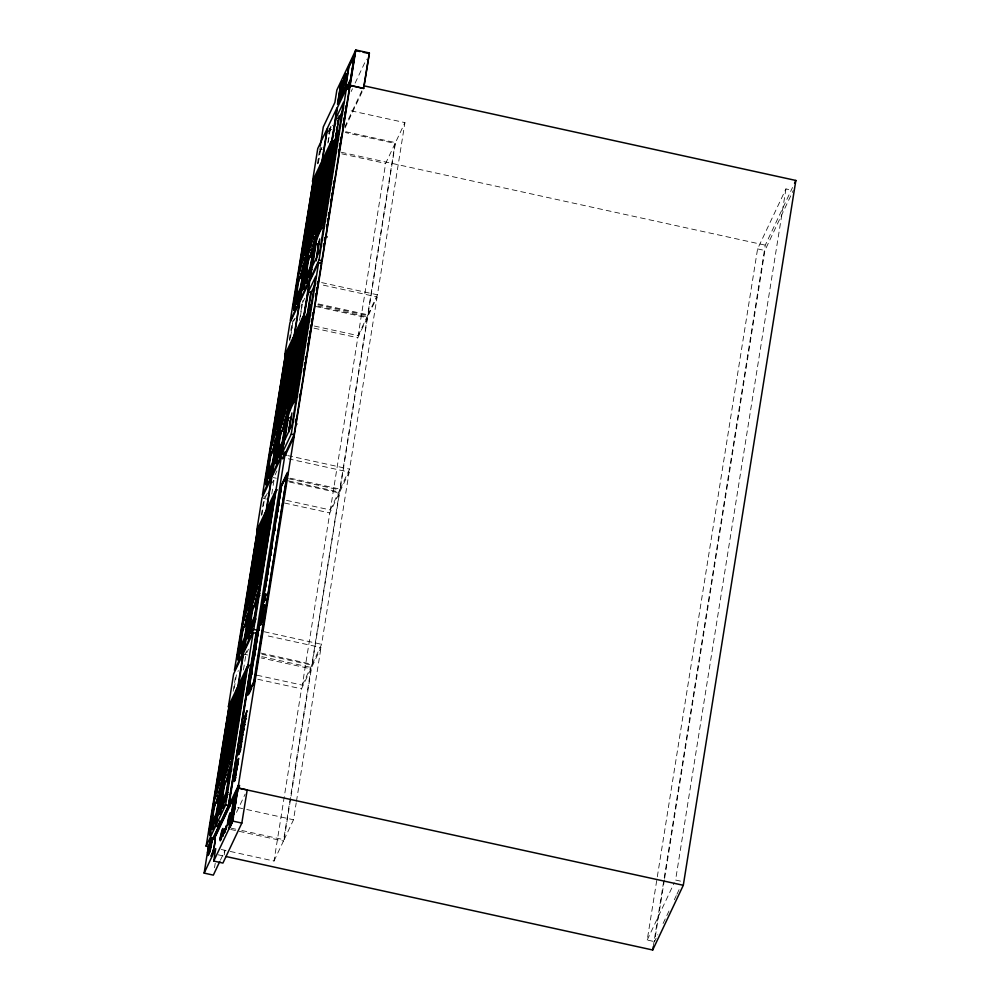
<?xml version="1.0" encoding="UTF-8"?>
<svg xmlns="http://www.w3.org/2000/svg" width="1000" height="1000" viewBox="0 0 1000 1000"><rect width="100%" height="100%" fill="white"/><g stroke="black" fill="none" stroke-linecap="round" stroke-linejoin="round"><path stroke-width="0.75" stroke-dasharray="5 3.75" d="M327.663 236.188L327.45 237.5M233.188 691.237L235.9 674.275M261.262 515.45L264.212 496.95M289.337 339.663L290.562 331.95M290.812 330.4L291.8 324.237M317.413 163.863L319.375 151.525M234.25 688.413L236.45 674.575L238.35 670.575M261.975 514.775L264.425 499.4L267.7 492.5M289.775 340.737L292.975 320.7M318.075 163.475L320.538 148.05M290.538 337.337L292.75 323.5L295.262 318.175M318.375 163.025L320.588 149.188M319.625 149.987L320.675 150.213L321.05 147.838L320 147.613M243.45 669.95L245.912 654.575L248.45 649.2M271.775 494.062L274.225 478.688L272.262 482.825M299.5 320.412L302.2 303.5L300.938 306.175M327.825 143.025L330.037 129.188M300.375 316.525L302.337 304.225M328.212 142.2L330.425 128.363M214.513 867.75L215.212 863.325M224.25 854.788L224.913 850.638L220.975 849.775M230.263 851.45L274 861.025L301.5 688.838L310.963 668.825L261.188 657.925M257.062 675.225L302.325 685.138L329.812 512.938L339.275 492.938L289.5 482.025M286.55 500.375L330.3 509.95L357.788 337.762L367.25 317.75L315.963 306.525M314.387 326.05L358.137 335.637L385.625 163.438L395.087 143.438L345.312 132.537M274 861.025L283.463 841.025L310.963 668.825M302.325 685.138L311.775 665.138L339.275 492.938M330.3 509.95L339.75 489.95L367.25 317.75M358.137 335.637L367.587 315.637L395.087 143.438M241.825 830.5L284.062 839.762L311.562 667.562L321.012 647.562L265.2 635.337M260.875 653.075L312.162 664.312L339.663 492.113L349.113 472.113L285.763 458.237M290.363 478.225L340.138 489.137L367.638 316.938L377.088 296.938L319.775 284.375M318.2 303.913L367.975 314.812L395.475 142.625L404.925 122.613L349.113 110.388M284.062 839.762L293.512 819.762L296.212 802.85M296.462 801.312L321.012 647.562M312.162 664.312L321.613 644.312L349.113 472.113M340.138 489.137L349.588 469.137L377.088 296.938M367.975 314.812L377.425 294.812L404.925 122.613M653.062 941.3L647.212 940.025L657.075 878.325M657.312 876.775L757.588 248.9L785.938 188.912L791.775 190.2M653.2 946.912L765.263 245.162L792.525 187.475M664.375 879.912L654.513 941.625L657.812 934.65M664.613 878.375L764.887 250.5L793.238 190.512M785.938 188.912L675.575 880.037L681.413 881.325M297.538 424.363L297.712 423.65M328.537 131.15L332.113 123.575M328.938 131.163L332.225 124.213M328.775 131.85L332.312 124.362M320.675 150.213L321.987 147.438M328.562 133.537L332.5 125.2M351.125 91.575L352.463 88.763M355.125 83.125L366.45 59.175M344.762 126.962L362.512 89.438M345.05 127.95L362.788 90.425M293.087 321.388L294.35 318.712M302.538 301.388L302.925 300.562M302.587 302.688L305.113 297.35M264.913 496.425L265.25 495.7M275.087 474.888L276.975 470.887M244.762 655.025L246.725 650.888M236.513 812.4L245.138 794.163M220.413 860.163L224.913 850.638M647.212 940.025L674.25 882.837M663.088 923.487L669.025 910.938M674.3 899.775L676.275 895.588M676.938 894.2L680.238 887.225M345.7 131.713L395.475 142.625M328.713 128.9L331.737 129.562M341.225 152.262L765.263 245.162M319.262 148.9L322.275 149.562M341.887 153.85L385.625 163.438M757.588 248.9L764.887 250.5M321.613 282.587L377.425 294.812M317.812 304.725L367.587 315.637M317.863 306.038L367.638 316.938M314.05 328.175L357.788 337.762M287.75 455.588L349.588 469.137M288.463 478.713L339.75 489.95M273.288 477.575L276.312 478.237M288.375 480.887L339.663 492.113M263.45 498.4L266.462 499.062M284.562 503.025L329.812 512.938M264.3 631.763L321.613 644.312M262 654.225L311.775 665.138M261.788 656.65L311.562 667.562M244.587 654.287L247.613 654.95M257.762 679.25L301.5 688.838M237.7 807.525L245.25 809.188M246.75 809.513L293.512 819.762M231.262 828.188L235.787 829.188M230.662 829.463L283.463 841.025M221.213 849.463L228.75 851.112M218.162 854.8L224.25 856.137"/><path stroke-width="1.5" d="M231.812 820.225L231.663 821.1L232.037 818.337M233.325 810.763L232.963 812.025L233.075 810.938M240.162 647.625L243.025 629L248.7 617.425M249.288 632.4L249.525 633.125M221.213 807.487L221.35 808.625L226.225 798.512M295.287 303.363L295.5 304.438M250.062 625.85L250.15 627.238L249.513 625.737L252.325 608.062L248.15 632.9L254.163 620.262L258.387 595.225L259.625 595.487M234.363 803.637C235.225 798.713 234.737 802.775 234.562 801.5M268.2 471.488L271 453.825L276.675 442.238M237.775 761.787L237.712 762.513L238.663 758.4L237.4 761.513L237.9 760.45M214.163 804.775L211.438 823.825L216.188 813.562L220.238 791.938L216.112 816.587L210.062 829.625L213.412 806.363L214.163 804.775L215.4 805.05M220.387 793.312L214.713 804.9L211.7 823.462M243.713 629.15L242.475 628.888L241.725 630.462L238.312 653.725L244.325 641.075L248.55 616.038L249.775 616.312M242.475 628.888L239.75 647.938L244.5 637.675L248.55 616.038M270.45 453.7L267.725 472.75L272.475 462.488L276.525 440.863L272.413 465.513L266.35 478.55L269.7 455.288L270.45 453.7L271.688 453.975L274.7 447.6M298.288 279.387L295.562 298.438L300.312 288.175L304.363 266.537L300.25 291.188L294.125 304.225L297.538 280.963L298.288 279.387L299.525 279.65M303.712 267.9L298.837 279.5L296.012 298.463M225.45 783.775L224.225 783.5L221.438 802.55L226.025 793L229.65 772.025L230.287 770.662L231.525 770.938M224.925 782.025L221.75 802.188M250.113 625.438L252.862 608.188L258.538 596.6M286.363 420.037L282.25 444.688L276.125 457.725L279.55 434.462L280.3 432.887L277.575 451.938L282.425 441.275L285.725 421.4L286.363 420.037L287.6 420.312M286.512 421.425L280.837 433L277.825 451.575M305.45 275.375L305.413 277.613L310.05 267.725L314.2 245.725L310.087 270.375L303.962 283.4L308.137 258.562L305.663 277.25M234.462 802.125L234.2 803.438L235.037 799.163M345.8 75L344.162 78.225L341.337 96.037L343.325 91.562M209.15 846.825L206.125 846.162L229.288 705.037L209.237 830.588A5.475 0.625 -77.6 0 0 209.537 833.162L210.775 833.438M228.45 706.375L233.625 673.962L243.088 653.962L237.913 686.375L228.45 706.375L229.688 706.637M237.85 657.262A5.475 0.625 -77.6 0 1 237.55 654.688L257.6 529.138L234.438 670.263L243.9 650.263L266.112 511.138L244.9 640.125L243.625 645.05L237.85 657.262L239.088 657.537M256.762 530.475L261.938 498.062L271.4 478.062L266.225 510.475L256.762 530.475L258 530.75M265.825 482.088A5.475 0.625 -77.6 0 1 265.525 479.513L285.575 353.963L262.413 495.087L271.875 475.087L294.088 335.95L272.875 464.95L271.6 469.875L265.825 482.088L267.062 482.362M284.738 355.3L289.913 322.887L299.375 302.887L294.2 335.3L284.738 355.3L285.975 355.562M293.663 307.775A5.475 0.625 -77.6 0 1 293.363 305.188L313.412 179.638L290.25 320.763L299.713 300.763L321.925 161.637L300.712 290.637L299.438 295.55L293.663 307.775L294.9 308.038M312.575 180.975L317.75 148.562L327.212 128.562L322.038 160.975L312.575 180.975L313.812 181.25M214.938 804.837L213.7 804.575L229.862 703.388L231.088 703.662M243.25 628.95L242.013 628.675L258.175 527.5M271.225 453.762L269.988 453.5L286.15 352.312M305.163 266.537L299.062 279.45L297.825 279.175L313.988 178M213.7 804.575C212.775 801.4 224.775 767.788 219.8 791.663L221.537 792.038M242.013 628.675C241.088 625.513 253.088 591.888 248.113 615.763L249.35 616.038M269.988 453.5C269.062 450.325 281.062 416.712 276.087 440.588L277.75 441.138M297.825 279.175C296.9 276.012 308.9 242.387 303.925 266.275L305.663 266.65M238.637 656.663C240.5 652.9 236.5 666.413 238.637 656.663A5.475 0.625 -77.6 0 1 238.787 654.963L239.525 650.362M219.762 861.525L213.337 875.125L204.15 873.112L208.562 845.45M320.238 146.137L323.3 126.938L334.888 102.45L336.875 90.013L355.788 50L369.375 52.975L363.713 88.462L350.112 85.487M221.275 786.213L218.125 793.213L216.312 803.1L214.575 802.712M244.838 625.85L246.562 616.95L249.587 610.312M277.562 435.138L274.425 442.137L272.6 452.025L270.863 451.637M300.65 276.35L302.375 267.45L305.4 260.812M219.8 791.663L236.675 688.975M209.537 833.162L216.475 816.575L236.875 688.988L237.8 687.025L239.037 687.3M248.113 615.763L264.988 513.075M276.087 440.588L292.962 337.9M303.925 266.275L320.8 163.575M206.125 846.162L215.588 826.162L237.8 687.025M219.2 825.55L216.188 824.887L239.35 683.763L219.3 809.312A5.475 0.625 -77.6 0 0 219.6 811.888L220.825 812.163M239.737 685.375L238.512 685.1L243.688 652.688L253.137 632.688L256.15 633.35M268.675 508.587L267.45 508.312L266.5 510.312L244.288 649.45L253.738 629.438L275.963 490.312L277.288 489.925L276.062 489.65L266.613 509.663L267.838 509.925M266.613 509.663L271.788 477.25L281.238 457.25L284.25 457.9M296.65 333.413L295.425 333.137L294.475 335.138L272.262 474.263L281.712 454.263L303.938 315.138L282.712 444.137L281.438 449.05L275.675 461.275L276.9 461.538M294.587 334.475L299.762 302.062L309.212 282.062L304.037 314.475L294.587 334.475L295.812 334.75M322.425 160.162L327.6 127.75L337.05 107.75L331.875 140.162L322.425 160.162L323.65 160.425M248.925 636.712L247.7 636.45A5.475 0.625 -77.6 0 1 247.4 633.875L267.45 508.312M275.675 461.275A5.475 0.625 -77.6 0 1 275.375 458.688L295.425 333.137M304.738 287.225L303.512 286.95A5.475 0.625 -77.6 0 1 303.212 284.375L323.263 158.825L324.487 159.088L323.2 158.95M224.225 783.5L220.113 808.363L226.175 795.312L230.287 770.662M224.988 783.575L223.762 783.3L239.913 682.125M253.55 608.337L251.863 607.863L268.012 506.675M281.525 433.15L279.837 432.675L295.988 331.5M309.363 258.837L307.675 258.363L323.825 157.175M223.762 783.3C222.838 780.125 234.825 746.513 229.862 770.387L231.588 770.775M251.863 607.863C250.938 604.688 262.925 571.062 257.962 594.95L259.688 595.325M279.837 432.675C278.913 429.513 290.9 395.887 285.938 419.775L287.663 420.15M307.675 258.363C306.75 255.188 318.738 221.575 313.775 245.45L315 245.725M306 275.5L308.675 258.688L313.5 248.475M218.9 823.7L218.412 826.775L212.738 838.775M219.75 820.9L219.013 825.512L228.588 805.238M231.325 764.938L228.188 771.95L226.363 781.825L224.638 781.45M247.225 789.75L241.838 823.075L222.925 863.075L213.738 861.062L215.725 848.625L204.15 873.112M254.688 605.025L256.4 596.138L259.425 589.487M282.663 429.85L284.375 420.95L287.4 414.312M315.238 240L312.1 247L310.275 256.887L308.55 256.5M249.85 626.75L254.338 616.85L258.387 595.225M229.862 770.387L246.737 667.7M257.962 594.95L274.837 492.25M285.938 419.775L302.812 317.075M313.775 245.45L330.65 142.75M219.6 811.888L226.537 795.3L246.925 667.712L247.85 665.763L249.188 665.362L247.963 665.1L238.512 685.1M247.7 636.45L254.638 619.862L275.963 490.312M303.512 286.95L310.45 270.363L330.838 142.775L331.775 140.812L333 141.088M216.188 824.887L225.637 804.887L247.85 665.763M247.963 665.1L253.137 632.688M276.062 489.65L281.238 457.25M331.775 140.812L309.55 279.95L300.1 299.95L323.263 158.825M288.875 411.75L309.65 281.65L318.625 262.675L321.45 263.288L294.075 434.725L285.1 453.7L282.275 453.075L288.387 414.812M288.25 417.575L284.613 440.387L292.075 424.6L303.762 351.362L302.087 354.9L295.125 398.512L294.262 398.925M308.263 312.725L302.3 353.612L303.975 350.062L315.763 276.275L308.288 292.075L303.375 319.288A51.325 5.888 -77.6 0 0 310.65 304.688L311.2 304.812M316.462 240.875L312.4 266.325L319.862 250.538L331.562 177.288L329.888 180.825L322.375 224.325M331.512 146.65L324.312 191.788L332.075 148.112L331.1 149.262M336.062 138.663L330.1 179.537L331.775 176L343.55 102.212L336.087 118L331.175 145.225A51.325 5.888 -77.6 0 0 338.45 130.625L339 130.75M289.538 409.513L297.15 365.363L288.538 412.2L293.25 400.788L296.55 396.525M303.725 322.05L296.512 365.85L302.75 323.212L307.387 314.9L310.65 304.688M290.725 407.05L298.4 362.713L290.925 405.95M304.275 322.175L297.712 363.325L304.837 320.275M324.35 222.463L321.05 226.725L316.337 238.125L324.95 191.287L317.875 235.562L318.275 234.5L326.2 188.637L318.725 231.887M332.075 148.112L325.5 189.25L332.638 146.2M222.625 836.388L223.113 832.55M223.6 831.637L223.475 834.5M223.2 832.337L223.575 831.312L223.15 834.837M305.387 320.387L298.962 360.675L300.175 358.113L306.363 317.225M319.275 232.013L326.55 187.9L327.762 185.325L320.363 228.137M333.188 146.325L326.75 186.612L327.975 184.037L334.162 143.162M224.35 832.875L224.587 829.6M228.25 806.862L250.787 665.713M228.375 806.6L256.087 633.05M285.038 451.812L282.65 458.888M288.475 430.288L288.962 427.212M289.45 424.137L289.938 421.062M317.538 248.275L318.025 245.2M335.462 136.037L335.95 132.963M336.438 129.887L336.938 126.812M337.425 123.737L337.912 120.662M288.775 430.737L290.975 416.962M292.562 402.212L299.962 359.4L298.75 361.962L291.312 405.037M307.838 311.35L311.012 291.45M316.562 256.663L319.012 241.363M336.613 131.163L337.1 128.1M337.587 125.037L339.05 115.85M228.975 805.325L284.675 456.587L294.113 436.625M293.7 400.075L300.312 358.65L301.737 355.637L294.812 399.038M306.913 317.35L300.525 357.362L301.95 354.35L308.812 312.85M320.913 228.263L328.113 184.587L329.538 181.575L322.062 224.85M334.712 143.275L328.325 183.3L329.75 180.275L336.613 138.775M288.888 431.887L291.913 412.938M307.725 313.95L311.125 292.688L315.475 283.475M316.2 260.863L319.713 238.863M335.275 141.4L338.925 118.625L342.65 110.725M242.225 731.413L241.938 733.188L242.613 728.988L244.95 724.038L243.238 729.475M242.987 726.612L245.125 721.1L242.662 728.65L244.425 723.925M243.562 722.975L247.087 710.662L244.325 718.213L246.363 713.913L246.213 714.837M252.963 685.45L254.288 682.625L287.387 472.438L281.388 485.138L247.838 695.225L254.2 681.812L254.938 677.212M249.375 689.987L248.425 692.962L281.488 485.95L287.175 473.95M248.538 693.787L249.025 690.725M251.725 673.85L252.213 670.788M255.637 649.312L256.125 646.25M256.625 643.188L257.113 640.113M257.6 637.05L258.087 633.975M258.575 630.913L259.075 627.85M259.562 624.775L260.05 621.712M262.738 604.85L263.962 597.175M266.663 580.312L267.15 577.238M267.638 574.175L268.125 571.112M268.625 568.038L269.113 564.975M269.6 561.912L270.087 558.837M270.575 555.775L271.075 552.712M274.5 531.237L274.988 528.175M277.688 511.3L278.175 508.237M278.663 505.163L279.15 502.1M279.637 499.038L280.125 495.962M280.625 492.9L281.112 489.837M291.075 418.188L287.7 417.45A46.363 5.325 -77.6 0 1 295.163 401.662L296.012 396.413M318.875 244.125L315.5 243.388A46.363 5.325 -77.6 0 1 322.962 227.6L323.8 222.338M331.55 147.963L335.863 139.15L338.45 130.625M344.913 91.825L348.638 66.988L354.675 54.75L348.875 67.038L345.15 90.363M239.525 751.338L239.913 749.188M241.412 739.513L241.8 737.375M249.862 686.925L250.35 683.863M251.825 674.663L252.312 671.587M254.762 656.25L255.25 653.188M255.738 650.125L256.225 647.05M258.925 630.188L259.413 627.125M259.9 624.05L260.387 620.988M260.875 617.925L261.375 614.85M262.838 605.65L263.325 602.587M263.825 599.525L264.312 596.45M265.775 587.25L266.262 584.188M266.762 581.125L267.25 578.05M267.738 574.987L268.225 571.925M270.925 555.05L271.413 551.987M271.9 548.925L272.387 545.85M274.837 530.525L275.325 527.45M276.8 518.25L277.288 515.188M277.775 512.125L278.263 509.05M278.762 505.988L279.25 502.925M262.613 618.75L260.175 625.237L262.913 608.1L264.513 604.725L262.188 621.962M260.587 625.325L261.05 622.475M264.513 601.1L265.15 597.038M246.475 714.5L245.212 719.5M265.675 593.975L263.837 602.362L266.125 594.075L265.375 595.675M282.275 453.075L291.238 434.1L318.625 262.675M354.438 56.212L350.712 79.538L337.45 107.575L310.075 279.012L319.037 260.038L346.413 88.6L349.25 89.225L321.875 260.65L320.588 263.363M265.475 598.15L264.587 600.763M228.863 829.062L234.15 795.962M229.75 826.75L234.6 796.375L237.2 790.863M248.425 692.962L253.738 681.712L287.25 474.812M295.387 422.175L295.875 419.137M299.387 397.15L299.862 394.137M303.475 371.55L303.95 368.537M304.438 365.525L304.913 362.512M305.387 359.5L305.875 356.488M307.525 346.125L308.012 343.088M308.5 340.05L308.988 337.013M309.475 333.975L309.95 330.938M310.438 327.9L310.925 324.862M311.413 321.825L311.9 318.788M312.375 315.75L312.863 312.712M315.462 296.425L315.95 293.425M316.425 290.413L316.9 287.413M317.387 284.413L317.863 281.4M323.425 246.588L323.913 243.55M324.4 240.5L324.888 237.463M326.55 227.025L326.975 224.387M327.425 221.575L327.9 218.562M328.387 215.55L328.862 212.537M330.55 202L331.025 198.988M331.512 195.975L331.987 192.963M332.475 189.95L332.95 186.938M333.438 183.925L333.913 180.925M338.475 152.312L338.963 149.275M339.45 146.237L339.938 143.2M340.425 140.162L340.9 137.125M342.55 126.862L343.025 123.85M343.5 120.85L343.988 117.85M344.462 114.85L344.95 111.838M345.425 108.837L345.9 105.838M256.65 666.475L257.137 663.413M257.625 660.35L258.113 657.275M258.6 654.212L259.1 651.15M259.587 648.075L260.075 645.013M260.562 641.95L261.05 638.875M261.55 635.812L262.038 632.75M264.725 615.875L265.212 612.812M268.65 591.337L269.137 588.275M269.625 585.212L270.113 582.137M270.6 579.075L271.1 576.013M271.588 572.938L272.075 569.875M272.562 566.812L273.05 563.737M275.75 546.875L276.238 543.812M279.662 522.337L280.15 519.275M280.65 516.213L281.137 513.138M281.625 510.075L282.113 507.013M282.6 503.938L283.087 500.875M283.587 497.812L284.075 494.738M284.562 491.675L285.05 488.612M344.688 91.775L350.487 79.488L354.45 54.7M255.025 678.025L255.512 674.963M257.725 661.162L258.212 658.1M260.9 641.225L261.4 638.162M261.887 635.087L262.375 632.025M262.863 628.962L263.35 625.887M263.837 622.825L264.337 619.763M264.825 616.688L265.312 613.625M268.738 592.15L269.225 589.087M272.9 566.087L273.4 563.025M273.888 559.95L274.375 556.888M274.862 553.812L275.35 550.75M275.837 547.688L276.337 544.612M276.825 541.55L277.312 538.488M279.762 523.15L280.25 520.087M280.738 517.013L281.225 513.95M283.925 497.075L284.413 494.012M284.9 490.95L285.4 487.875M285.887 484.812L286.375 481.75M286.863 478.675L287.6 474.075M213.738 861.062L232.65 821.062L238.312 785.575L239.363 785.8M213.1 838.925L238.412 785.35L355.788 50M233 819.875L233.487 816.838M233.962 813.8L236.388 798.6M236.875 795.562L237.6 791.012M238.412 785.35L239.462 785.588L238.988 788.175L683.3 885.288L795.85 180.45L364.188 85.875L363.825 86.65L369.375 52.975M225.775 856.462L652.7 950L653.2 946.912M238.287 760.8L237.575 763.162L238.425 759.338M237.525 765.537L236.287 769.25L237.85 763.538L236.475 768.562L237.613 764.475M273.512 460.525L273.025 462.612M245.538 635.7L244.838 638.488M344.162 78.225L341.1 97.15L343.2 92.225L346.112 73.412L344.2 78.037M217.037 812.463L216.812 810.662M301.062 287.488L300.95 285.275M310.912 266.663L310.788 264.45M227 791.612L226.875 789.388M231.575 820.4L231.238 823.263M339.45 99.987L342.262 82.013L340.625 85.7L337.85 103.025C341.987 93.562 337.062 108.2 337.612 103.537L340.462 85.8L342.55 80.875L339.55 100.175M224.725 831.5L225.487 828.425M226.2 828.188L225.925 829.275M311.537 269.788L311.312 270.65M282.962 441.4L282.95 438.775M254.988 616.575L254.975 613.95M223.25 833.062L223.438 832.25M223.137 834.762L222.862 835.825M226.075 826.287L225.712 829.712M224.713 831.425L224.537 832.2M224.95 831.475L224.762 832.25M266.613 481.488C264.413 491.213 268.562 477.762 266.613 481.488A5.475 0.625 -77.6 0 1 266.762 479.787L265.525 479.513M301.475 291.462L301.15 292.525M255.5 620.138L255.075 621.475M224.625 831.75L224.2 833.05M273.525 466.175L273.113 467.325M245.55 641.35L245.138 642.513M226.163 826.087L226.863 825.312M233.7 808.45L234.275 805.4A7.388 0.85 -77.6 0 0 234.488 803.863L233.65 808.525M222.963 835.387L222.55 836.162M225.925 829.125L225.45 830.15M310.487 268.175L309.65 268.812M216.525 814.388L215.688 815.025M223.287 832.087L223.525 831.375M224.862 828.75L224.938 828.538M300.55 289.288L296.275 298.375M290.075 409.637L289.938 408.45M241.363 738.3L242.438 736.363M239.475 750.125L240.55 748.188M226.475 793.413L225.738 793.763M279.037 450.288L282.45 443.05M251.062 625.462L254.475 618.225M231.95 818.388L231.137 823.275M293.113 402.325L292.913 401.488M347.6 89.237L350.225 83.675M348.512 88.875L350.213 85.275L363.713 88.462M348.65 89.462L350.625 85.288M309.775 256.775L313.7 248.487M300.125 278.375L303.75 270.725M304.95 268.175L305.587 266.812M309.962 257.562L313.587 249.9M295.6 304.3L300.3 294.4M305.113 283.425L310.788 272.188L309.562 271.925M283.938 428.05L285.75 424.225M267.663 478.762L272.45 468.713M282.3 447.9L277.712 457.587L276.475 457.325M286.588 476.213L281.488 485.95M244.913 626.6L248.55 618.913M254.15 607.062L257.775 599.4M240.562 647.688L242.55 643.475M239.788 653.8L244.475 643.888M249.625 632.987L254.325 623.075M264.3 605.562L262.95 608.4L260.812 624.5M260.175 625.237L262.15 621.65M247.963 667.962L249.188 665.362M230.463 705.438L229.225 705.163M248.962 693.913L251.625 688.275M224.762 783.625L230.438 772.038M217.812 799.95L219.613 796.112M227.025 780.438L229.675 774.85M212.913 822.175L215.562 816.55M209.8 845.888L207.825 850.075L208.875 850.3M207.45 852.45L208.775 849.625M214.125 838.325L237.938 787.95L247.125 789.963M214.125 839.188L232.525 800.263M233.837 797.487L238.438 787.75M239.1 786.363L239.462 785.588M234.375 803.7L235.138 799.212M233.463 808.925L232.65 813.812L233.575 808.95M230.15 826.9L232.75 821.388M794.525 183.263L795.85 180.45M652.7 950L683.3 885.288M360.05 51.562L355.513 50.562L349.85 86.05L350.9 86.287M363.062 52.225L369.113 53.537M336.087 118L338.925 118.625M331.875 140.162L333.1 140.425M313.35 179.775L314.65 179.913M312.475 181.637L313.7 181.9M314.488 243.938L315.725 244.2M310.887 245.15L312.625 245.525M313.562 247.087L314.788 247.35M309.625 249.725L311.363 250.1M319.037 260.038L321.875 260.65M307.387 260.15L308.612 260.413M304.65 264.75L305.875 265.025M310.75 267.3L311.988 267.575M301.05 265.975L302.787 266.35M310.637 269.288L311.875 269.562M299.788 270.538L301.525 270.925M298.7 277.325L300.438 277.7M297.538 280.963L298.775 281.238M304.312 283L305.55 283.275M303.212 284.375L304.438 284.65A5.475 0.625 -77.6 0 0 304.212 287.413M300.8 290.113L302.025 290.375M308.288 292.075L311.125 292.688M299.713 292.738L300.95 293.012M294.475 303.825L295.712 304.088M293.363 305.188L294.6 305.462A5.475 0.625 -77.6 0 0 294.462 308.525M295.363 333.275L296.588 333.537M294.475 335.138L295.712 335.4M294.2 335.3L295.425 335.562M285.512 354.087L286.812 354.225M284.637 355.95L285.863 356.225M286.65 418.25L287.887 418.525M283.05 419.475L284.788 419.85M281.788 424.038L283.525 424.425M280.712 430.825L282.438 431.2M291.238 434.1L294.075 434.725M279.55 434.462L280.775 434.738M276.812 439.075L278.038 439.338M273.212 440.288L274.95 440.662M282.8 443.612L284.037 443.875M271.95 444.862L273.688 445.238M281.312 449.325L282.55 449.588M281.712 454.263L286.238 455.25M269.7 455.288L270.938 455.55M275.375 458.688L276.6 458.963A5.475 0.625 -77.6 0 0 276.462 462.025M271.475 470.138L272.712 470.412M266.637 478.137L267.875 478.413M267.387 508.45L268.612 508.725M266.5 510.312L267.738 510.588M256.663 531.138L257.887 531.4M258.675 593.438L259.913 593.7M255.075 594.65L256.812 595.025M253.812 599.225L255.55 599.6M252.738 606L254.462 606.375M251.575 609.65L252.8 609.913M248.837 614.25L250.062 614.525M245.238 615.462L246.975 615.85M254.825 618.787L256.062 619.062M253.75 621.413L254.975 621.688M243.975 620.037L245.712 620.425M242.887 626.825L244.625 627.2M253.738 629.438L256.75 630.1M241.725 630.462L242.963 630.737M248.5 632.5L249.737 632.775M247.4 633.875L248.625 634.138A5.475 0.625 -77.6 0 0 248.487 637.2M243.5 645.325L244.737 645.588M238.412 651.2L239.65 651.475M238.663 653.325L239.9 653.587M237.55 654.688L238.787 654.963M239.288 683.9L240.575 684.025M238.4 685.763L239.638 686.025M228.35 707.025L229.575 707.3M230.575 768.875L231.812 769.15M226.975 770.088L228.713 770.475M225.712 774.663L227.45 775.05M223.475 785.088L224.7 785.362M237.662 788.512L238.713 788.75M237.85 789.488L232.338 821.3L229.5 828.275M220.525 790.15L221.75 790.413M226.838 792.25L228.075 792.513M216.925 791.363L218.663 791.737M226.725 794.225L227.963 794.5M219.587 793.3L220.825 793.562M225.65 796.862L226.875 797.138M215.662 795.938L217.4 796.312M225.637 804.887L230.162 805.875M213.412 806.363L214.65 806.625M220.4 807.95L221.637 808.213M219.3 809.312L220.525 809.587A5.475 0.625 -77.6 0 0 220.338 812.537M216.788 813.525L218.025 813.787M216.675 815.5L217.9 815.775M232.65 821.062L241.838 823.075M215.588 818.138L216.825 818.4L211.588 829.488L210.35 829.212M226.875 825.5L226.438 828.238M215.588 826.162L218.6 826.812M209.237 830.588L210.475 830.863A5.475 0.625 -77.6 0 0 210.238 833.625M214.363 839.038A9.312 1.075 -77.6 0 1 214.225 846.85A9.312 1.075 -77.6 0 1 210.825 855.825M214.425 840.138A7.412 0.85 -77.6 0 1 213.775 847.887M213.325 849.737A7.412 0.85 -77.6 0 1 211.412 854.488M210.5 849.112A7.412 0.85 -77.6 0 1 208.425 852.925A7.412 0.85 -77.6 0 1 210.55 842A7.412 0.85 -77.6 0 1 211.887 841.975M211.35 845.375A7.412 0.85 -77.6 0 1 210.95 847.262M236.038 771.225L236.088 772.613L236.85 769.062L235.387 774.112L236.038 771.225M235.588 777.237L234.35 781.438L235.588 777.237M240.312 750.925L238.487 754.8L240.625 749.275L240.312 750.925M242.2 739.1L240.375 742.975L242.512 737.45L242.2 739.1M241.475 736.125L244.037 729.075L241.475 736.125M235.425 777.913L234.438 780.738L235.525 777.938M241.088 746.15L238.95 752.4L241.088 746.15M242.975 734.325L240.837 740.575L242.975 734.325M209.75 835.3C210.212 838.075 211.775 825.487 209.75 835.3M212.688 829.362C213.15 832.15 214.713 819.562 212.688 829.362M219.8 814.025C220.25 816.825 221.863 804.175 219.8 814.025M222.738 808.1C223.188 810.9 224.8 798.25 222.738 808.1M220.4 837.9L220.438 839.688L222.725 829.55L220.4 837.9M241 653.475C241.475 656.213 243 643.8 241 653.475M227.862 822.113L227.9 823.9L230.188 813.763L227.862 822.113M247.9 638.575C248.35 641.375 249.963 628.737 247.9 638.575M250.837 632.65C251.3 635.438 252.875 622.85 250.837 632.65M268.975 478.288C269.35 481.587 271.175 467.812 268.975 478.288M275.875 463.4C276.325 466.2 277.938 453.55 275.875 463.4M278.812 457.475C279.262 460.275 280.875 447.625 278.812 457.475M293.875 309.9C294.312 312.7 295.938 300.05 293.875 309.9M296.812 303.975C297.25 306.775 298.875 294.125 296.812 303.975M303.712 289.088C304.175 291.863 305.738 279.275 303.712 289.088M306.65 283.15C307.025 286.45 308.85 272.675 306.65 283.15M230.138 705.487L216.788 789.062L231.088 703.475L230.138 705.487M258.45 529.6L245.1 613.162L259.4 527.575L258.45 529.6M286.425 354.412L273.075 437.987L287.375 352.4L286.425 354.412M314.262 180.1L300.912 263.663L315.212 178.075L314.262 180.1M232.175 701.175L218.825 784.75L233.125 699.163L232.175 701.175M260.487 525.288L247.138 608.85L261.438 523.263L260.487 525.288M288.463 350.1L275.113 433.675L289.413 348.088L288.463 350.1M316.3 175.787L302.95 259.35L317.25 173.762L316.3 175.787M234.175 696.938L220.837 780.5L235.138 694.912L234.175 696.938M262.488 521.038L249.15 604.6L263.45 519.025L262.488 521.038M290.462 345.863L277.125 429.425L291.425 343.837L290.462 345.863M318.3 171.537L304.962 255.1L319.262 169.525L318.3 171.537M240.188 684.225L226.838 767.788L241.137 682.2L240.188 684.225M268.288 508.775L254.938 592.337L269.237 506.763L268.288 508.775M296.262 333.6L282.925 417.163L297.213 331.575L296.262 333.6M324.1 159.275L310.763 242.85L325.05 157.262L324.1 159.275M242.225 679.912L228.888 763.475L243.175 677.887L242.225 679.912M270.325 504.462L256.988 588.025L271.275 502.45L270.325 504.462M298.3 329.288L284.962 412.85L299.25 327.262L298.3 329.288M326.138 154.963L312.8 238.538L327.1 152.95L326.138 154.963M244.237 675.662L230.888 759.225L245.188 673.65L244.237 675.662M272.337 500.225L258.988 583.787L273.288 498.2L272.337 500.225M300.312 325.037L286.962 408.6L301.262 323.025L300.312 325.037M328.15 150.725L314.8 234.288L329.1 148.7L328.15 150.725M234.963 776.812L234.862 777.438L235.125 776.875C234.9 780.025 237.2 768.125 234.963 776.812M236.975 764.225C236.637 766.25 238.2 760.863 236.975 764.225M239.85 746.263L239.562 748.075L241.275 745.175L241.513 743.688L240.475 745.55L241.925 741.137L239.85 746.263M243.512 723.3L243.275 724.8L245.413 719.287L243.512 723.3M235.613 774.388L235.362 775.975L235.613 774.388M245.512 719.062L245.275 720.575L245.85 718.35L245.512 719.062M232.338 814.963L232.2 818.3L232.987 813.35L232.338 814.963M235.162 797.275L234.887 799.038L235.837 796.663L235.162 797.275M209.662 851.775A9.312 1.075 -77.6 0 0 211.95 837.513A9.312 1.075 -77.6 0 0 208.075 850.438A9.312 1.075 -77.6 0 0 209.662 851.775M209.713 850.725A7.412 0.85 -77.6 0 0 211.525 839.362A7.412 0.85 -77.6 0 0 208.438 849.65A7.412 0.85 -77.6 0 0 209.713 850.725M228.888 822.375A6.35 0.725 -77.6 0 0 230.438 812.65A6.35 0.725 -77.6 0 0 227.8 821.462A6.35 0.725 -77.6 0 0 228.888 822.375M221.425 838.162A6.35 0.725 -77.6 0 0 222.975 828.438A6.35 0.725 -77.6 0 0 220.338 837.25A6.35 0.725 -77.6 0 0 221.425 838.162"/></g></svg>
